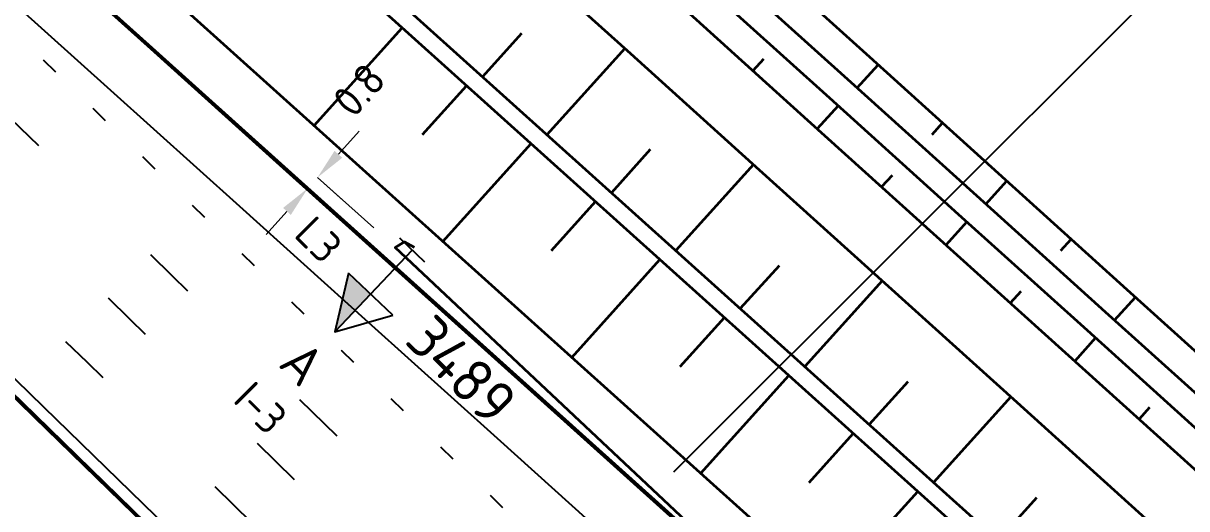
# Model space of a CAD drawing. Header units: metres. Extents: x 134219 to 139080, y 438661 to 444352.
# Drawn here: x 137849.7 to 137916.7, y 439906.2 to 439934.2 of the extents above; entities that cross this region are included whole.
import ezdxf
from ezdxf.enums import TextEntityAlignment as Align

# ---------------------------------------------------------------- set-up
doc = ezdxf.new("R2010")
doc.units = ezdxf.units.M
doc.linetypes.add('13strp', pattern=[4, 1, -3])
doc.linetypes.add('39strp', pattern=[12, 3, -9])
doc.layers.get('DEFPOINTS').update_dxf_attribs({"color": 193})
for name, color, linetype, lineweight in [('N-WE-KL-ET-T18', 1, 'Continuous', 18), ('N-WE-KL-ET-T25', 7, 'Continuous', 25), ('N-WE-KL-ET_LS_OV_ARMATUUR-S', 7, 'Continuous', 25), ('N-WE-KL-ET_LS_OV_ARMATUUR-T18', 1, 'Continuous', 25), ('N-WE-KL-ET_LS_OV_KABEL-G', 10, 'KL-LS-OV-N', 35), ('N-WE-KL-ET_LS_OV_KABEL-M', 7, 'Continuous', 18), ('N-WE-KL-ET_LS_OV_KABEL-T25', 7, 'Continuous', 25), ('Utd-ondergr-nw', 8, '13strp', 35)]:
    doc.layers.add(name, color=color, linetype=linetype, lineweight=lineweight)
doc.layers.add('N-WE-KL-ET_LS_OV_ARMATUUR-T25', color=2, linetype='Continuous')
doc.layers.add('Utd-weg-nw', color=8, linetype='Continuous')
doc.styles.add('ISO18', font='NLCS-ISO.ttf')
doc.styles.add('ISO25', font='NLCS-ISO.ttf')
doc.styles.add('NLCS-ISO', font='NLCS-ISO.ttf')
doc.styles.add('NLCS_18', font='NLCS-ISO.ttf', dxfattribs={"height": 1.8})
doc.linetypes.add('KL-LS-OV-N', pattern='A,4,-1,[103,NLCS.SHX,S=0.75,R=0,X=0,Y=0],-1,4,-1.5,["0V",Standard,S=1,R=0,X=0,Y=-0.5],-3', length=14.5)
doc.dimstyles.new('NLCS_t18_pijl_Dimension_l3_h1', dxfattribs={"dimtxt": 1.8, "dimasz": 1.8, "dimexe": 2, "dimexo": 2, "dimgap": 0.7, "dimtad": 1, "dimdec": 1, "dimzin": 0, "dimdsep": 46, "dimtxsty": 'NLCS_18', "dimcen": 2.5, "dimdle": 2, "dimclrd": 256, "dimclre": 256, "dimclrt": 256, "dimadec": 1, "dimazin": 0, "dimtfac": 1, "dimtdec": 1, "dimtofl": 0, "dimtmove": 1, "dimatfit": 0, "dimfxl": 0, "dimtolj": 1, "dimtzin": 0, "dimlwd": 18, "dimlwe": 18, "dimarcsym": 0})

# ---------------------------------------------------------------- blocks, each defined once
blk = doc.blocks.new('SKL-ET_OV_ARMATUUR_HD_NATRIUM_1x150W-SO (3)')
for points in [[(3.493, -1.757), (6.493, 0), (3.493, 1.757)], [(3.493, 1.757), (3.493, -1.757)], [(0, 1), (0, -1)], [(3.493, 0), (0, 0)], [(3.493, 0), (6.493, 0)]]:
    blk.add_lwpolyline(points)
blk.add_solid([(3.493, 0), (3.493, -1.757), (6.493, 0)])
at = {"layer": 'N-WE-KL-ET-T18', "linetype": 'ByBlock', "style": 'NLCS-ISO'}
blk.add_attdef('GROEPSNUMMER', text='', height=1.8, dxfattribs=at).set_placement((-2, -4), align=Align.RIGHT)
blk.add_attdef('FASE-AANSLUITING', (10, -4), '', height=1.8, dxfattribs=at)
at = {"layer": 'N-WE-KL-ET-T18', "linetype": 'ByBlock', "style": 'NLCS-ISO', "flags": 1}
for tag, p in [('TYPE_ARMATUUR', (7.765, -13.456)), ('TYPE_FABRIKAAT', (7.765, -17.24)), ('VERMOGEN_LAMP', (7.765, -21.025)), ('SPIEGELSTAND', (7.765, -24.809)), ('HOOGTE_LICHTMAST', (7.765, -28.594)), ('UITLEGGERHOEK', (7.765, -32.378)), ('TYPE_LICHTMAST', (7.765, -36.163)), ('BOTSVRIENDELIJK', (7.765, -39.947)), ('POSITIE_LICHTMAST', (7.765, -43.732)), ('KABELAANSLUITING', (7.765, -47.516)), ('VOEDINGSPUNT', (7.765, -51.301))]:
    blk.add_attdef(tag, p, '', height=1.8, dxfattribs=at)
at = {"layer": 'N-WE-KL-ET-T25', "linetype": 'ByBlock', "style": 'NLCS-ISO'}
blk.add_attdef('MASTNUMMER', text='', height=2.5, dxfattribs=at).set_placement((4, 4.31), align=Align.MIDDLE)
at = {"layer": 'N-WE-KL-ET-T25', "linetype": 'ByBlock', "style": 'NLCS-ISO', "flags": 1}
blk.add_attdef('TYPE_SYMBOOL', (7.765, -10.056), '', height=2.5, dxfattribs=at)
blk = doc.blocks.new('*D263')
at = {"layer": 'DEFPOINTS', "color": 0, "transparency": 16777216}
for p in [(137866.63, 439925.286), (137866.63, 439925.286), (137866.072, 439924.666)]:
    blk.add_point(p, dxfattribs=at)
at = {"layer": 'N-WE-KL-ET_LS_OV_KABEL-M', "linetype": 'Continuous', "lineweight": 18, "transparency": 16777216}
for p, q in [((137867.835, 439926.624), (137869.039, 439927.961)), ((137864.868, 439923.329), (137863.663, 439921.991))]:
    blk.add_line(p, q, dxfattribs=at)
at = {"layer": 'N-WE-KL-ET_LS_OV_KABEL-M', "lineweight": 18, "transparency": 16777216}
for p, q in [((137866.63, 439925.286), (137868.117, 439923.948)), ((137866.072, 439924.666), (137867.559, 439923.328))]:
    blk.add_line(p, q, dxfattribs=at)
at = {"layer": 'N-WE-KL-ET_LS_OV_KABEL-M', "transparency": 16777216}
for points in [[(137867.612, 439926.824), (137868.058, 439926.423), (137866.63, 439925.286)], [(137864.645, 439923.529), (137865.091, 439923.128), (137866.072, 439924.666)]]:
    blk.add_solid(points, dxfattribs=at)
at = {"layer": 'N-WE-KL-ET_LS_OV_KABEL-M', "transparency": 16777216, "insert": (137869.028, 439930.34), "char_height": 1.8, "attachment_point": 5, "rotation": 47.99937, "style": 'NLCS_18'}
blk.add_mtext('\\A1;0.8', dxfattribs=at)

msp = doc.modelspace()

# ---------------------------------------------------------------- linework, layer by layer
at = {"layer": 'N-WE-KL-ET_LS_OV_KABEL-G', "elevation": 1.031, "flags": 128}
msp.add_lwpolyline([(138117.797, 439691.603), (138115.626, 439693.278), (138114.245, 439694.008), (138099.886, 439706.596), (138098.957, 439707.434), (138086.808, 439718.485), (138055.291, 439748.083), (138035.232, 439765.707), (138035.255, 439765.71), (138025.842, 439774.406), (138022.295, 439777.182), (137997.26, 439801.485), (137982.028, 439816.191), (137952.895, 439844.657), (137950.808, 439846.004), (137947.255, 439849.556), (137871.114, 439921.249), (137871.639, 439921.57), (137872.2, 439921.268)], dxfattribs=at)
at = {"layer": 'N-WE-KL-ET_LS_OV_KABEL-M', "elevation": 1.031}
msp.add_lwpolyline([(137869.867, 439922.372), (137869.867, 439922.372), (137866.63, 439925.286)], dxfattribs=at)
at = {"layer": 'N-WE-KL-ET_LS_OV_KABEL-T25'}
msp.add_line((137933.888, 439955.006), (137887.158, 439908.277), dxfattribs=at)
at = {"layer": 'Utd-ondergr-nw', "linetype": 'Continuous', "flags": 128}
for points in [[(137845.205, 439977.906), (137852.631, 439971.198), (137860.058, 439964.491), (137867.485, 439957.784), (137874.912, 439951.077), (137882.338, 439944.37), (137889.765, 439937.662), (137897.192, 439930.955), (137904.619, 439924.248), (137912.046, 439917.541), (137919.474, 439910.835), (137926.635, 439903.855), (137933.797, 439896.876), (137940.958, 439889.896), (137948.12, 439882.917), (137955.281, 439875.937), (137960.724, 439870.633)], [(137844.158, 439976.832), (137851.584, 439970.124), (137859.011, 439963.417), (137866.438, 439956.71), (137873.865, 439950.002), (137881.292, 439943.295), (137888.718, 439936.588), (137896.145, 439929.881), (137903.572, 439923.174), (137910.999, 439916.467), (137918.427, 439909.761), (137925.588, 439902.781), (137932.75, 439895.802), (137939.911, 439888.822), (137947.073, 439881.843), (137954.234, 439874.863), (137959.677, 439869.559)], [(137842.902, 439975.543), (137850.328, 439968.835), (137857.755, 439962.128), (137865.182, 439955.421), (137872.608, 439948.713), (137880.035, 439942.006), (137887.462, 439935.299), (137894.889, 439928.592), (137902.316, 439921.885), (137909.743, 439915.178), (137917.171, 439908.472), (137924.332, 439901.492), (137931.494, 439894.513), (137938.655, 439887.533), (137945.817, 439880.554), (137952.978, 439873.574), (137958.421, 439868.27)], [(137847.536, 439965.971), (137854.963, 439959.263), (137862.39, 439952.556), (137869.817, 439945.849), (137877.243, 439939.142), (137884.67, 439932.434), (137892.097, 439925.727), (137899.524, 439919.02), (137906.951, 439912.313), (137914.379, 439905.607), (137921.54, 439898.627), (137928.702, 439891.648), (137935.863, 439884.669), (137943.025, 439877.689), (137950.186, 439870.71), (137955.629, 439865.405)], [(137842.807, 439961.118), (137850.244, 439954.421), (137857.681, 439947.724), (137865.118, 439941.028), (137872.555, 439934.331), (137879.992, 439927.635), (137887.43, 439920.938), (137894.867, 439914.241), (137902.304, 439907.545), (137909.742, 439900.849), (137916.903, 439893.869), (137924.065, 439886.89), (137931.226, 439879.911), (137938.388, 439872.931), (137945.549, 439865.952)], [(137849.546, 439953.705), (137856.983, 439947.008), (137864.42, 439940.312), (137871.857, 439933.615), (137879.294, 439926.918), (137886.732, 439920.222), (137894.169, 439913.525), (137901.606, 439906.829), (137909.044, 439900.133), (137916.205, 439893.153), (137923.367, 439886.174), (137930.528, 439879.194), (137937.69, 439872.215), (137944.851, 439865.235)], [(137844.242, 439948.263), (137851.679, 439941.566), (137859.116, 439934.869), (137866.553, 439928.173), (137873.99, 439921.476), (137881.428, 439914.78), (137888.865, 439908.083), (137896.302, 439901.386), (137903.739, 439894.69), (137910.901, 439887.71), (137918.062, 439880.731), (137925.224, 439873.751), (137932.385, 439866.772), (137939.547, 439859.792), (137944.989, 439854.488)], [(137849.585, 439939.418), (137857.022, 439932.721), (137864.459, 439926.024), (137871.897, 439919.328), (137879.334, 439912.631), (137886.771, 439905.934), (137894.208, 439899.238), (137901.645, 439892.541), (137908.807, 439885.562), (137915.968, 439878.582), (137923.13, 439871.603), (137930.291, 439864.623), (137937.453, 439857.644), (137942.895, 439852.339), (137944.614, 439850.664)], [(137849.634, 439939.468), (137857.071, 439932.771), (137864.508, 439926.074), (137871.945, 439919.378), (137879.383, 439912.681), (137886.82, 439905.985), (137894.257, 439899.288), (137901.694, 439892.591), (137908.856, 439885.612), (137916.017, 439878.632), (137923.179, 439871.653), (137930.34, 439864.673), (137937.502, 439857.694), (137942.944, 439852.39), (137944.663, 439850.715)], [(137895.577, 439934.837), (137898.448, 439932.244), (137905.875, 439925.537), (137913.302, 439918.83), (137918.185, 439914.421)], [(137866.427, 439928.286), (137871.509, 439933.929)], [(137878.388, 439933.59), (137876.145, 439931.099)], [(137884.343, 439932.73), (137879.861, 439927.753)], [(137892.337, 439932.108), (137891.734, 439931.441)], [(137897.748, 439930.453), (137898.954, 439931.788)], [(137872.684, 439927.762), (137875.224, 439930.583)], [(137896.65, 439929.425), (137895.445, 439928.09)], [(137902.062, 439927.769), (137902.664, 439928.437)], [(137873.859, 439921.595), (137878.94, 439927.238)], [(137885.815, 439926.893), (137883.577, 439924.407)], [(137891.764, 439926.028), (137887.292, 439921.062)], [(137899.758, 439925.406), (137899.156, 439924.739)], [(137905.17, 439923.751), (137906.375, 439925.085)], [(137880.115, 439921.07), (137882.656, 439923.892)], [(137904.072, 439922.722), (137902.866, 439921.387)], [(137909.483, 439921.067), (137910.086, 439921.734)], [(137881.29, 439914.903), (137886.371, 439920.546)], [(137893.241, 439920.196), (137891.008, 439917.716)], [(137899.186, 439919.326), (137894.724, 439914.37)], [(137843.133, 439918.47), (137850.295, 439911.49), (137857.456, 439904.511), (137864.618, 439897.531), (137871.779, 439890.552), (137878.941, 439883.572), (137886.102, 439876.593), (137893.263, 439869.613), (137900.425, 439862.634), (137907.586, 439855.654), (137914.748, 439848.675)], [(137843.182, 439918.52), (137850.343, 439911.54), (137857.505, 439904.561), (137864.666, 439897.581), (137871.828, 439890.602), (137878.989, 439883.622), (137886.151, 439876.643), (137893.312, 439869.663), (137900.474, 439862.684), (137907.635, 439855.704), (137914.797, 439848.725)], [(137907.18, 439918.704), (137906.577, 439918.036)], [(137912.591, 439917.048), (137913.795, 439918.385)], [(137887.546, 439914.379), (137890.087, 439917.201)], [(137911.492, 439916.022), (137910.288, 439914.685)], [(137888.722, 439908.212), (137893.803, 439913.855)], [(137900.668, 439913.5), (137898.439, 439911.025)], [(137906.607, 439912.624), (137902.155, 439907.679)], [(137914.603, 439912.001), (137913.999, 439911.335)], [(137894.978, 439907.688), (137897.518, 439910.509)], [(137896.153, 439901.52), (137901.234, 439907.164)], [(137908.093, 439906.804), (137905.871, 439904.334)]]:
    msp.add_lwpolyline(points, dxfattribs=at)
at = {"layer": 'Utd-weg-nw', "linetype": '39strp', "flags": 128}
for points in [[(137358.552, 440406.612), (137364.088, 440401.217), (137371.25, 440394.238), (137378.411, 440387.258), (137385.573, 440380.279), (137392.734, 440373.299), (137399.896, 440366.32), (137407.057, 440359.34), (137414.219, 440352.361), (137421.38, 440345.381), (137428.541, 440338.402), (137435.703, 440331.422), (137442.864, 440324.443), (137450.026, 440317.463), (137457.187, 440310.484), (137464.349, 440303.504), (137471.51, 440296.525), (137478.672, 440289.545), (137485.833, 440282.566), (137492.995, 440275.586), (137500.156, 440268.607), (137507.318, 440261.627), (137514.479, 440254.648), (137521.641, 440247.668), (137528.802, 440240.689), (137535.964, 440233.709), (137543.125, 440226.73), (137550.287, 440219.751), (137557.448, 440212.771), (137564.61, 440205.792), (137568.835, 440201.674), (137571.771, 440198.812), (137578.933, 440191.833), (137586.094, 440184.853), (137593.256, 440177.874), (137600.417, 440170.894), (137607.578, 440163.915), (137614.74, 440156.935), (137621.901, 440149.956), (137629.063, 440142.976), (137636.224, 440135.997), (137643.386, 440129.017), (137650.547, 440122.038), (137657.709, 440115.058), (137664.87, 440108.079), (137672.032, 440101.099), (137679.193, 440094.12), (137686.355, 440087.14), (137693.516, 440080.161), (137700.678, 440073.181), (137707.839, 440066.202), (137715.001, 440059.222), (137715.574, 440058.664), (137722.162, 440052.243), (137729.324, 440045.263), (137736.485, 440038.284), (137743.647, 440031.304), (137750.808, 440024.325), (137757.97, 440017.345), (137765.131, 440010.366), (137772.293, 440003.387), (137779.454, 439996.407), (137786.615, 439989.428), (137793.777, 439982.448), (137800.938, 439975.469), (137808.1, 439968.489), (137815.261, 439961.51), (137822.423, 439954.53), (137829.584, 439947.551), (137836.746, 439940.571), (137843.907, 439933.592), (137851.069, 439926.612), (137858.23, 439919.633), (137865.392, 439912.653), (137872.553, 439905.674), (137879.715, 439898.694), (137886.876, 439891.715), (137894.038, 439884.735), (137901.199, 439877.756), (137908.361, 439870.776), (137915.522, 439863.797), (137922.684, 439856.817), (137929.845, 439849.838), (137935.288, 439844.533), (137937.007, 439842.858), (137944.168, 439835.879), (137951.33, 439828.899), (137958.491, 439821.92), (137961.549, 439818.939), (137965.647, 439814.948), (137972.804, 439807.988), (137979.968, 439801.035), (137987.139, 439794.089), (137994.317, 439787.15), (138001.502, 439780.218), (138008.694, 439773.294), (138015.893, 439766.376), (138020.234, 439762.212), (138023.103, 439759.461), (138030.321, 439752.541), (138037.539, 439745.62), (138044.758, 439738.699), (138051.976, 439731.779), (138059.194, 439724.858), (138066.413, 439717.937), (138073.359, 439711.277)], [(137356.11, 440404.106), (137361.645, 440398.711), (137368.807, 440391.731), (137375.968, 440384.752), (137383.13, 440377.772), (137390.291, 440370.793), (137397.453, 440363.813), (137404.614, 440356.834), (137411.776, 440349.854), (137418.937, 440342.875), (137426.099, 440335.895), (137433.26, 440328.916), (137440.422, 440321.936), (137447.583, 440314.957), (137454.745, 440307.977), (137461.906, 440300.998), (137469.068, 440294.018), (137476.229, 440287.039), (137483.39, 440280.059), (137490.552, 440273.08), (137497.713, 440266.1), (137504.875, 440259.121), (137512.036, 440252.141), (137519.198, 440245.162), (137526.359, 440238.182), (137533.521, 440231.203), (137540.682, 440224.223), (137547.844, 440217.244), (137555.005, 440210.265), (137562.167, 440203.285), (137566.392, 440199.167), (137569.328, 440196.306), (137576.49, 440189.326), (137583.651, 440182.347), (137590.813, 440175.367), (137597.974, 440168.388), (137605.136, 440161.408), (137612.297, 440154.429), (137619.459, 440147.449), (137626.62, 440140.47), (137633.782, 440133.49), (137640.943, 440126.511), (137648.105, 440119.531), (137655.266, 440112.552), (137662.427, 440105.572), (137669.589, 440098.593), (137676.75, 440091.613), (137683.912, 440084.634), (137691.073, 440077.654), (137698.235, 440070.675), (137705.396, 440063.695), (137712.558, 440056.716), (137713.131, 440056.158), (137719.719, 440049.736), (137726.881, 440042.757), (137734.042, 440035.777), (137741.204, 440028.798), (137748.365, 440021.818), (137755.527, 440014.839), (137762.688, 440007.859), (137769.85, 440000.88), (137777.011, 439993.9), (137784.173, 439986.921), (137791.334, 439979.942), (137798.496, 439972.962), (137805.657, 439965.983), (137812.819, 439959.003), (137819.98, 439952.024), (137827.142, 439945.044), (137834.303, 439938.065), (137841.464, 439931.085), (137848.626, 439924.106), (137855.787, 439917.126), (137862.949, 439910.147), (137870.11, 439903.167), (137877.272, 439896.188), (137884.433, 439889.208), (137891.595, 439882.229), (137898.756, 439875.249), (137905.918, 439868.27), (137913.079, 439861.29), (137920.241, 439854.311), (137927.402, 439847.331), (137932.845, 439842.027), (137934.564, 439840.352), (137941.725, 439833.372), (137948.887, 439826.393), (137956.048, 439819.413), (137959.106, 439816.433), (137963.205, 439812.44), (137970.365, 439805.477), (137977.532, 439798.522), (137984.705, 439791.573), (137991.886, 439784.632), (137999.073, 439777.698), (138006.268, 439770.771), (138013.469, 439763.852), (138017.812, 439759.686), (138020.681, 439756.935), (138027.899, 439750.014), (138035.117, 439743.094), (138042.335, 439736.173), (138049.554, 439729.252), (138056.772, 439722.331), (138063.99, 439715.411), (138070.937, 439708.751)], [(137353.667, 440401.599), (137359.203, 440396.204), (137366.364, 440389.225), (137373.525, 440382.245), (137380.687, 440375.266), (137387.848, 440368.286), (137395.01, 440361.307), (137402.171, 440354.327), (137409.333, 440347.348), (137416.494, 440340.368), (137423.656, 440333.389), (137430.817, 440326.409), (137437.979, 440319.43), (137445.14, 440312.45), (137452.302, 440305.471), (137459.463, 440298.491), (137466.625, 440291.512), (137473.786, 440284.532), (137480.948, 440277.553), (137488.109, 440270.573), (137495.271, 440263.594), (137502.432, 440256.614), (137509.594, 440249.635), (137516.755, 440242.655), (137523.917, 440235.676), (137531.078, 440228.696), (137538.24, 440221.717), (137545.401, 440214.737), (137552.562, 440207.758), (137559.724, 440200.779), (137563.949, 440196.661), (137566.885, 440193.799), (137574.047, 440186.82), (137581.208, 440179.84), (137588.37, 440172.861), (137595.531, 440165.881), (137602.693, 440158.902), (137609.854, 440151.922), (137617.016, 440144.943), (137624.177, 440137.963), (137631.339, 440130.984), (137638.5, 440124.004), (137645.662, 440117.025), (137652.823, 440110.045), (137659.985, 440103.066), (137667.146, 440096.086), (137674.308, 440089.107), (137681.469, 440082.127), (137688.631, 440075.148), (137695.792, 440068.168), (137702.954, 440061.189), (137710.115, 440054.209), (137710.688, 440053.651), (137717.277, 440047.23), (137724.438, 440040.25), (137731.599, 440033.271), (137738.761, 440026.291), (137745.922, 440019.312), (137753.084, 440012.332), (137760.245, 440005.353), (137767.407, 439998.373), (137774.568, 439991.394), (137781.73, 439984.414), (137788.891, 439977.435), (137796.053, 439970.456), (137803.214, 439963.476), (137810.376, 439956.497), (137817.537, 439949.517), (137824.699, 439942.538), (137831.86, 439935.558), (137839.022, 439928.579), (137846.183, 439921.599), (137853.345, 439914.62), (137860.506, 439907.64), (137867.668, 439900.661), (137874.829, 439893.681), (137881.991, 439886.702), (137889.152, 439879.722), (137896.314, 439872.743), (137903.475, 439865.763), (137910.636, 439858.784), (137917.798, 439851.804), (137924.959, 439844.825), (137930.402, 439839.52), (137932.121, 439837.845), (137939.282, 439830.866), (137946.444, 439823.886), (137953.605, 439816.907), (137956.664, 439813.926), (137960.764, 439809.932), (137967.926, 439802.967), (137975.095, 439796.009), (137982.272, 439789.058), (137989.455, 439782.115), (137996.645, 439775.178), (138003.842, 439768.249), (138011.045, 439761.327), (138015.389, 439757.159), (138018.258, 439754.409), (138025.477, 439747.488), (138032.695, 439740.567), (138039.913, 439733.646), (138047.132, 439726.726), (138054.35, 439719.805), (138061.568, 439712.884), (138068.514, 439706.225)]]:
    msp.add_lwpolyline(points, dxfattribs=at)
at = {"layer": 'Utd-weg-nw', "linetype": '13strp', "flags": 128}
msp.add_lwpolyline([(137825.023, 439957.198), (137832.184, 439950.218), (137839.346, 439943.239), (137846.507, 439936.259), (137853.669, 439929.28), (137860.83, 439922.3), (137867.992, 439915.321), (137875.153, 439908.341), (137882.315, 439901.362), (137889.476, 439894.382), (137896.638, 439887.403), (137903.799, 439880.423), (137910.96, 439873.444), (137918.122, 439866.464), (137925.283, 439859.485), (137932.445, 439852.505), (137937.888, 439847.201), (137939.606, 439845.526), (137946.768, 439838.547), (137953.929, 439831.567), (137961.091, 439824.588), (137964.149, 439821.607), (137968.245, 439817.617), (137975.4, 439810.66), (137982.561, 439803.709), (137989.73, 439796.766), (137996.905, 439789.829), (138004.087, 439782.9), (138011.276, 439775.978), (138018.472, 439769.064), (138022.812, 439764.901), (138025.681, 439762.15), (138032.899, 439755.229), (138040.117, 439748.309), (138047.336, 439741.388), (138054.554, 439734.467), (138061.772, 439727.547), (138068.991, 439720.626), (138075.937, 439713.966)], dxfattribs=at)
at = {"layer": 'Utd-weg-nw', "linetype": 'Continuous', "flags": 128}
for points in [[(137847.247, 439937.018), (137854.684, 439930.322), (137862.121, 439923.625), (137869.559, 439916.929), (137876.996, 439910.232), (137884.433, 439903.535), (137891.87, 439896.839), (137899.307, 439890.142), (137906.469, 439883.163), (137913.63, 439876.183), (137920.792, 439869.204), (137927.953, 439862.224), (137935.115, 439855.245), (137940.557, 439849.94)], [(137843.671, 439919.021), (137850.832, 439912.042), (137857.994, 439905.062), (137865.155, 439898.083), (137872.316, 439891.103), (137879.478, 439884.124), (137886.639, 439877.144), (137893.801, 439870.165), (137900.962, 439863.185), (137908.124, 439856.206), (137915.285, 439849.226)]]:
    msp.add_lwpolyline(points, dxfattribs=at)

# ---------------------------------------------------------------- block references
at = {"layer": 'N-WE-KL-ET_LS_OV_ARMATUUR-S'}
ref = msp.add_blockref('SKL-ET_OV_ARMATUUR_HD_NATRIUM_1x150W-SO (3)', (137872.093, 439921.087, 1.192), dxfattribs=dict(at, rotation=226.5773831386719))
ref.add_attrib('MASTNUMMER', '3489', (137871.575, 439915.775, 1.192), dxfattribs={"layer": 'N-WE-KL-ET_LS_OV_ARMATUUR-T25', "height": 2.5, "rotation": 314.99885, "style": 'ISO25'})
ref.add_attrib('TYPE_SYMBOOL', 'A', (137864.297, 439914.448, 1.192), dxfattribs={"layer": 'N-WE-KL-ET_LS_OV_ARMATUUR-T25', "height": 2.25, "rotation": 314.99885, "style": 'ISO25'})
ref.add_attrib('FASE-AANSLUITING_1', 'L3', (137865.195, 439921.922, 1.192), dxfattribs={"layer": 'N-WE-KL-ET_LS_OV_ARMATUUR-T18', "height": 1.8, "rotation": 314.99885, "style": 'ISO18'})
ref.add_attrib('GROEPSNUMMER', 'I-3', (137861.677, 439912.385, 1.192), dxfattribs={"layer": 'N-WE-KL-ET_LS_OV_ARMATUUR-T18', "height": 1.8, "rotation": 314.99885, "style": 'ISO18'})

# ---------------------------------------------------------------- dimensions: what is measured, and where the dimension line sits
at = {"layer": 'N-WE-KL-ET_LS_OV_KABEL-M'}
dim = msp.add_linear_dim(base=(137866.63, 439925.286), p1=(137866.072, 439924.666), p2=(137866.63, 439925.286), angle=47.99937, dimstyle='NLCS_t18_pijl_Dimension_l3_h1', dxfattribs=at)
dim.commit()
dim.dimension.update_dxf_attribs({"geometry": '*D263', "text_midpoint": (137870.217, 439929.27), "dimtype": 161})

doc.saveas('drawing.dxf')
